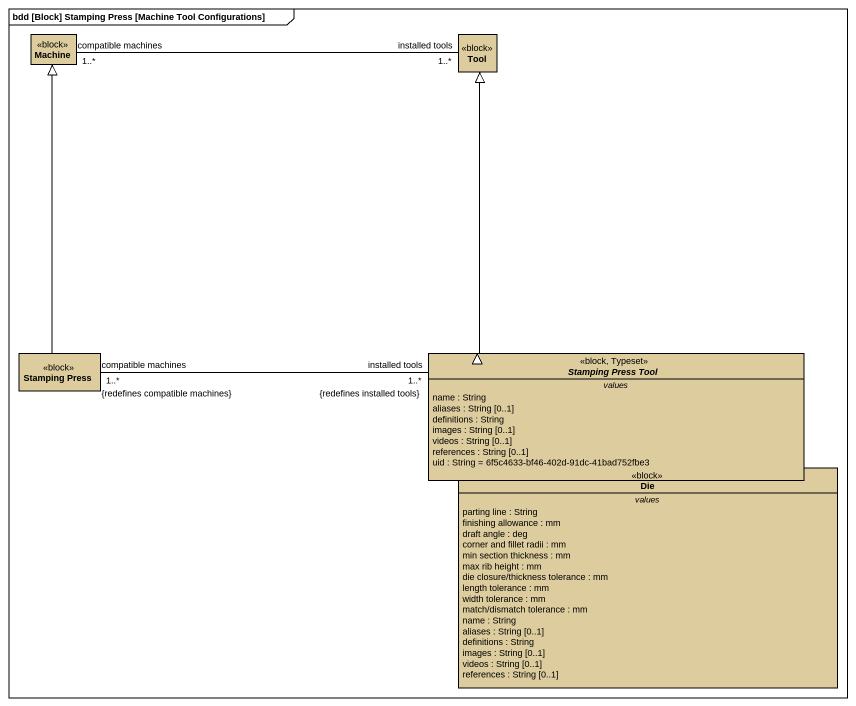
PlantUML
@startuml
mainframe bdd [Block] Stamping Press [Machine Tool Configurations]
hide circle
hide empty members
class Machine <<block>> #DDCD9E
class Tool <<block>> #DDCD9E
class "Stamping Press" as Stamping_Press <<block>> #DDCD9E
abstract class "Stamping Press Tool" as Stamping_Press_Tool <<block, Typeset>> #DDCD9E {
  -- values --
  name : String
  aliases : String [0..1]
  definitions : String
  images : String [0..1]
  videos : String [0..1]
  references : String [0..1]
  uid : String = 6f5c4633-bf46-402d-91dc-41bad752fbe3
}
class Die <<block>> #DDCD9E {
  -- values --
  parting line : String
  finishing allowance : mm
  draft angle : deg
  corner and fillet radii : mm
  min section thickness : mm
  max rib height : mm
  die closure/thickness tolerance : mm
  length tolerance : mm
  width tolerance : mm
  match/dismatch tolerance : mm
  name : String
  aliases : String [0..1]
  definitions : String
  images : String [0..1]
  videos : String [0..1]
  references : String [0..1]
}
Machine "compatible machines\n1..*" -right- "installed tools\n1..*" Tool
Stamping_Press -up-|> Machine
Stamping_Press "compatible machines\n1..*\n{redefines compatible machines}" -right- "installed tools\n1..*\n{redefines installed tools}" Stamping_Press_Tool
Stamping_Press_Tool -up-|> Tool
Die -up-|> Stamping_Press_Tool
@enduml
